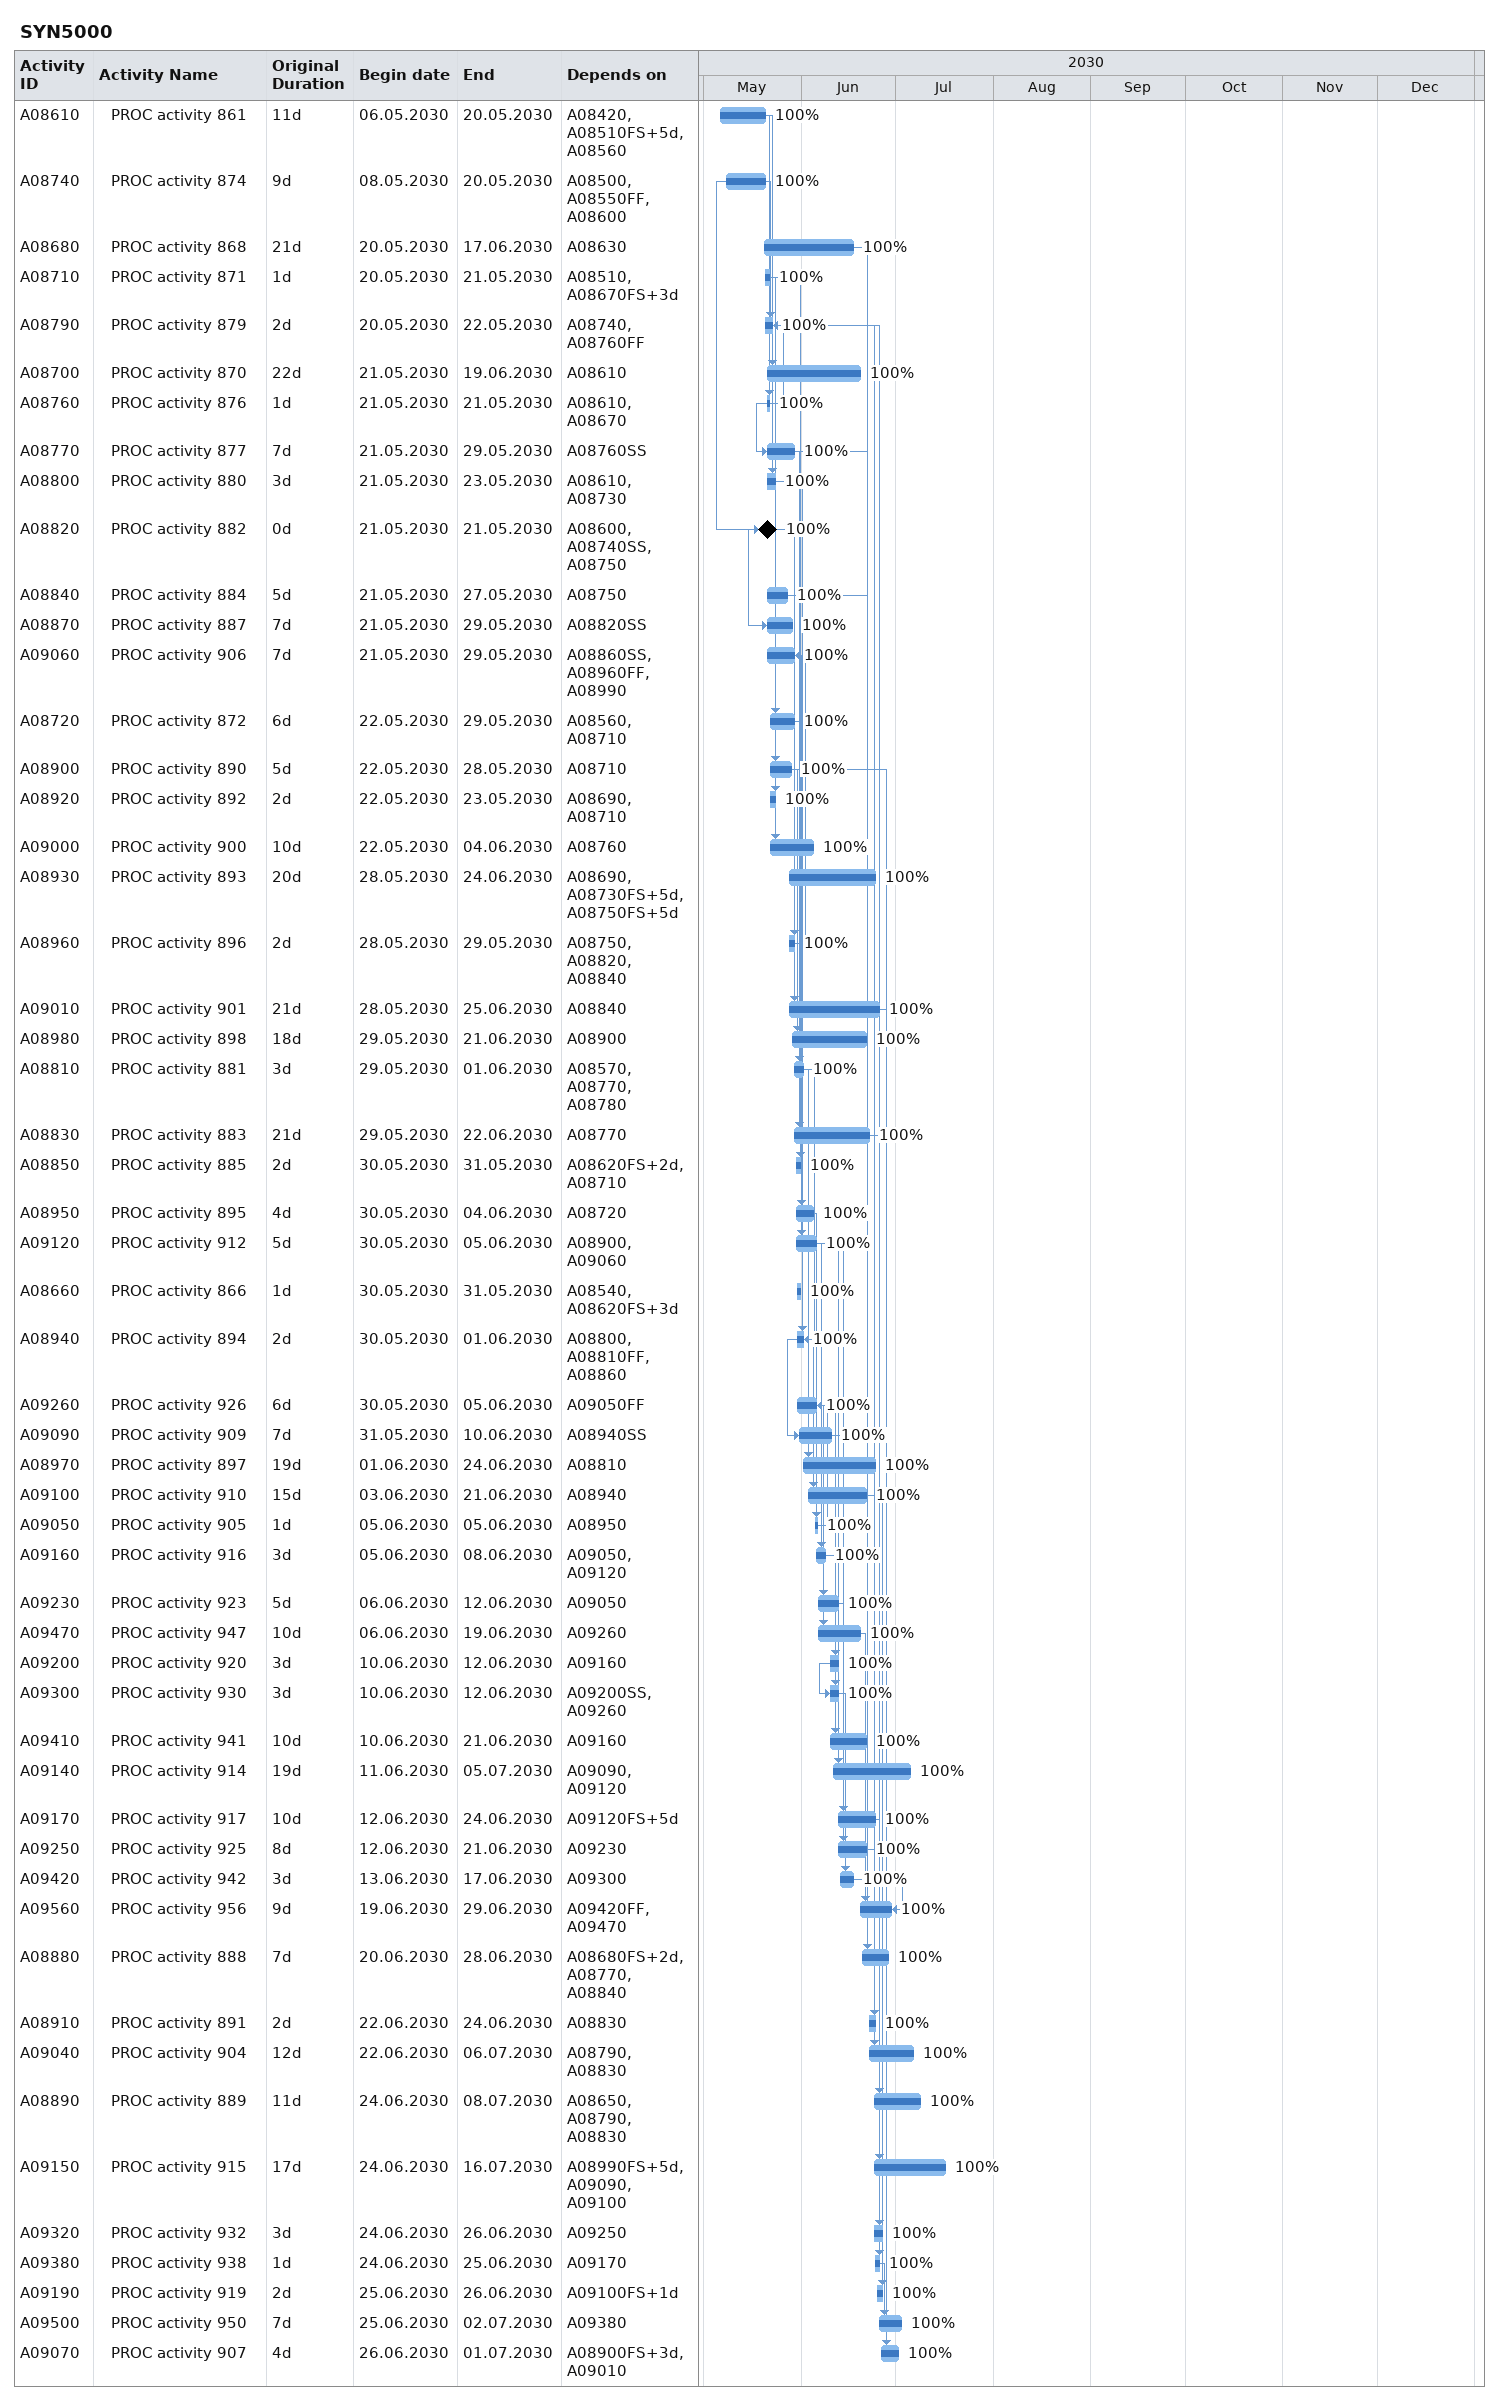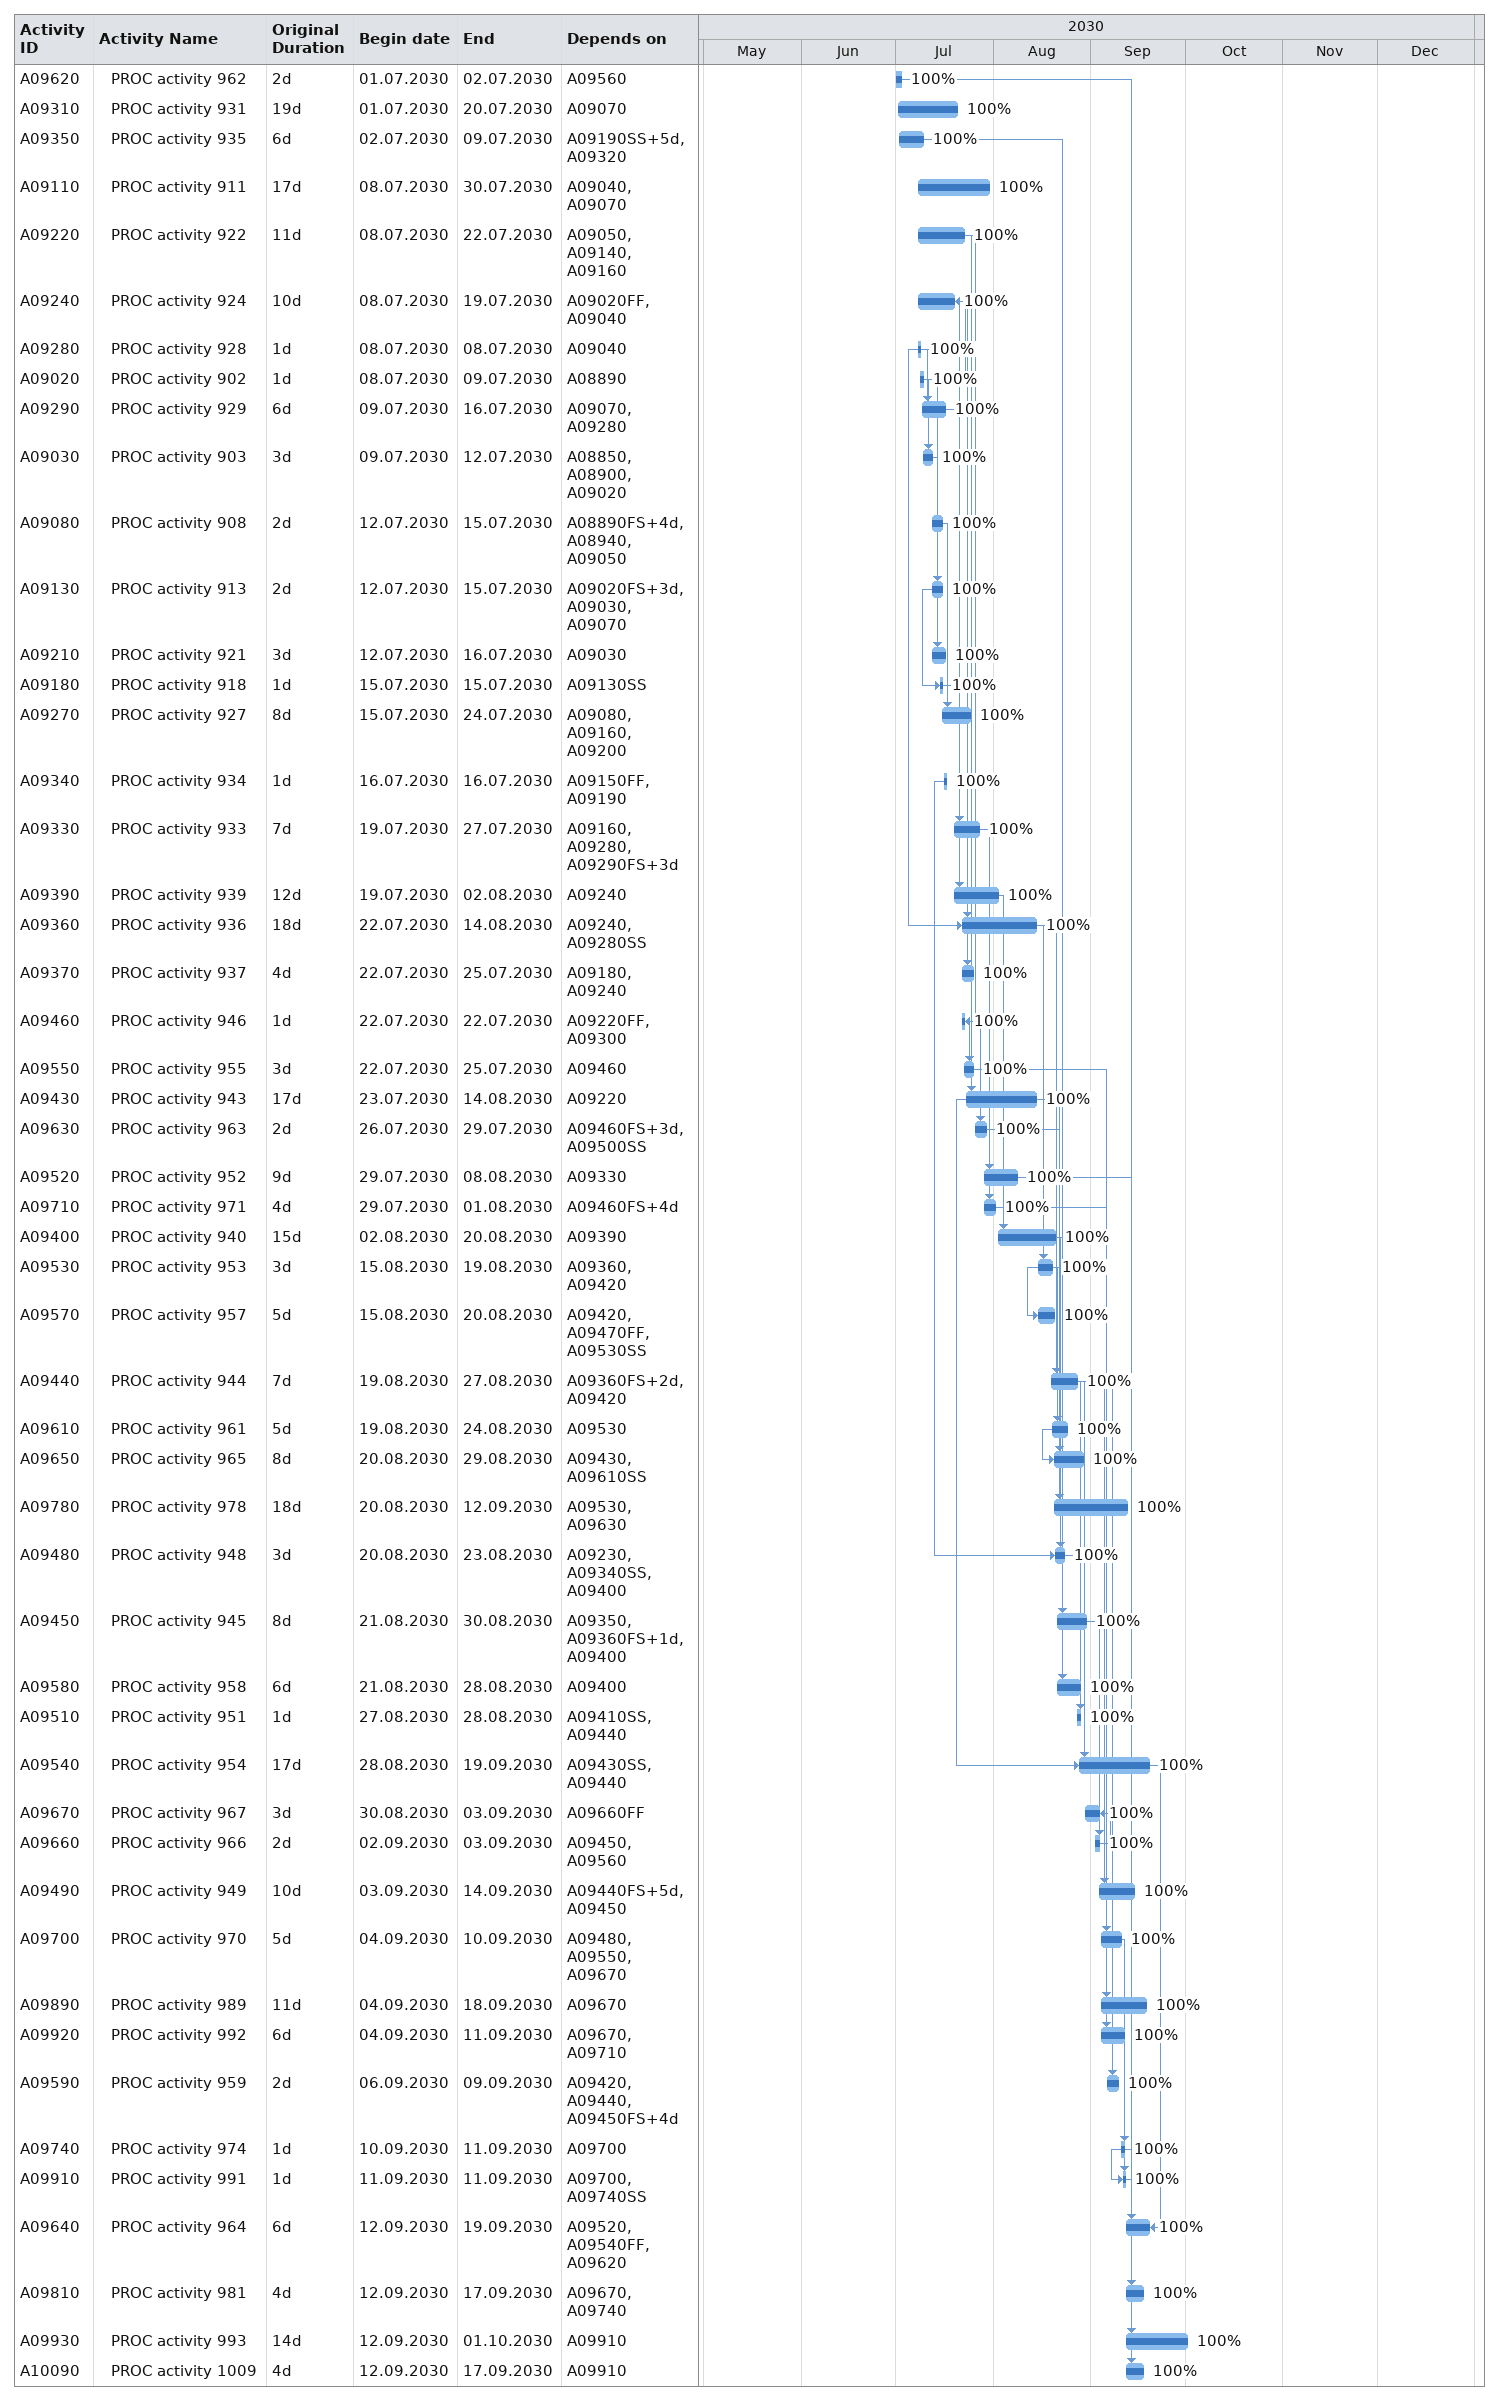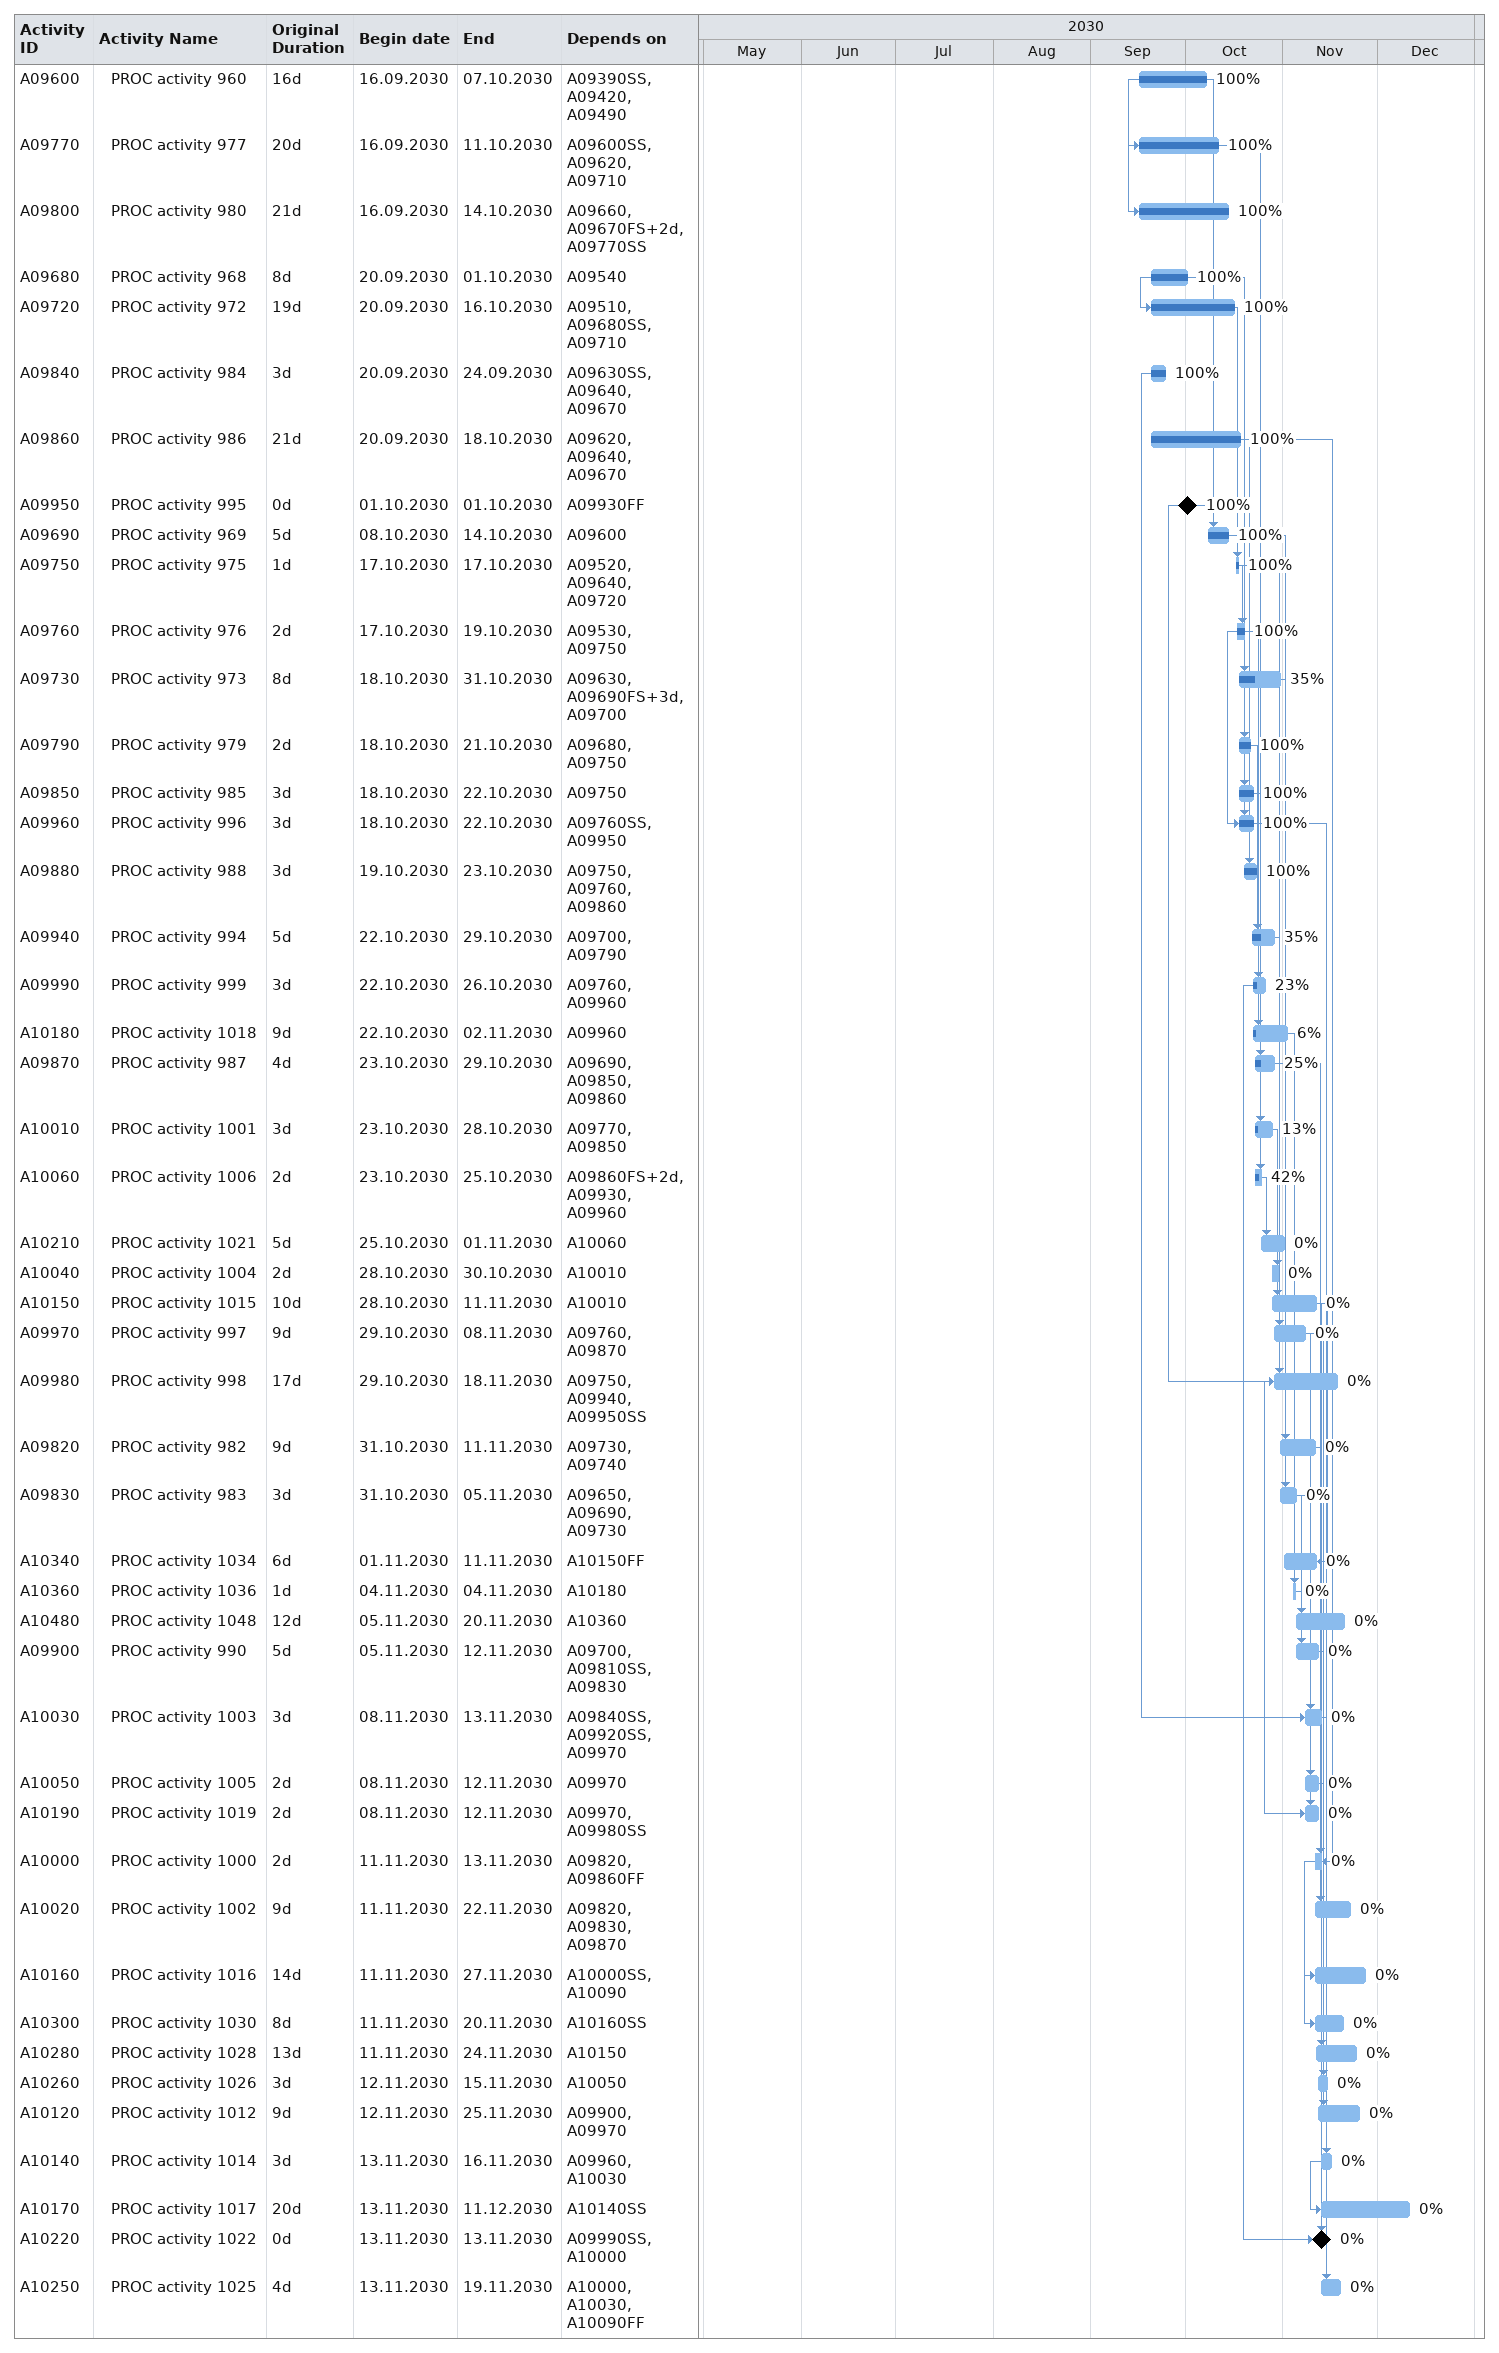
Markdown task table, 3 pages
SYN5000

| ID | Level | Task | Original duration | Start | Finish | Predecessors | % complete |
|---|---|---|---|---|---|---|---|
| A08610 | 2 | PROC activity 861 | 11d | 2030-05-06 | 2030-05-20 | A08420, A08510FS+5d, A08560 | 100 |
| A08740 | 2 | PROC activity 874 | 9d | 2030-05-08 | 2030-05-20 | A08500, A08550FF, A08600 | 100 |
| A08680 | 2 | PROC activity 868 | 21d | 2030-05-20 | 2030-06-17 | A08630 | 100 |
| A08710 | 2 | PROC activity 871 | 1d | 2030-05-20 | 2030-05-21 | A08510, A08670FS+3d | 100 |
| A08790 | 2 | PROC activity 879 | 2d | 2030-05-20 | 2030-05-22 | A08740, A08760FF | 100 |
| A08700 | 2 | PROC activity 870 | 22d | 2030-05-21 | 2030-06-19 | A08610 | 100 |
| A08760 | 2 | PROC activity 876 | 1d | 2030-05-21 | 2030-05-21 | A08610, A08670 | 100 |
| A08770 | 2 | PROC activity 877 | 7d | 2030-05-21 | 2030-05-29 | A08760SS | 100 |
| A08800 | 2 | PROC activity 880 | 3d | 2030-05-21 | 2030-05-23 | A08610, A08730 | 100 |
| A08820 | 2 | PROC activity 882 | 0d | 2030-05-21 | 2030-05-21 | A08600, A08740SS, A08750 | 100 |
| A08840 | 2 | PROC activity 884 | 5d | 2030-05-21 | 2030-05-27 | A08750 | 100 |
| A08870 | 2 | PROC activity 887 | 7d | 2030-05-21 | 2030-05-29 | A08820SS | 100 |
| A09060 | 2 | PROC activity 906 | 7d | 2030-05-21 | 2030-05-29 | A08860SS, A08960FF, A08990 | 100 |
| A08720 | 2 | PROC activity 872 | 6d | 2030-05-22 | 2030-05-29 | A08560, A08710 | 100 |
| A08900 | 2 | PROC activity 890 | 5d | 2030-05-22 | 2030-05-28 | A08710 | 100 |
| A08920 | 2 | PROC activity 892 | 2d | 2030-05-22 | 2030-05-23 | A08690, A08710 | 100 |
| A09000 | 2 | PROC activity 900 | 10d | 2030-05-22 | 2030-06-04 | A08760 | 100 |
| A08930 | 2 | PROC activity 893 | 20d | 2030-05-28 | 2030-06-24 | A08690, A08730FS+5d, A08750FS+5d | 100 |
| A08960 | 2 | PROC activity 896 | 2d | 2030-05-28 | 2030-05-29 | A08750, A08820, A08840 | 100 |
| A09010 | 2 | PROC activity 901 | 21d | 2030-05-28 | 2030-06-25 | A08840 | 100 |
| A08980 | 2 | PROC activity 898 | 18d | 2030-05-29 | 2030-06-21 | A08900 | 100 |
| A08810 | 2 | PROC activity 881 | 3d | 2030-05-29 | 2030-06-01 | A08570, A08770, A08780 | 100 |
| A08830 | 2 | PROC activity 883 | 21d | 2030-05-29 | 2030-06-22 | A08770 | 100 |
| A08850 | 2 | PROC activity 885 | 2d | 2030-05-30 | 2030-05-31 | A08620FS+2d, A08710 | 100 |
| A08950 | 2 | PROC activity 895 | 4d | 2030-05-30 | 2030-06-04 | A08720 | 100 |
| A09120 | 2 | PROC activity 912 | 5d | 2030-05-30 | 2030-06-05 | A08900, A09060 | 100 |
| A08660 | 2 | PROC activity 866 | 1d | 2030-05-30 | 2030-05-31 | A08540, A08620FS+3d | 100 |
| A08940 | 2 | PROC activity 894 | 2d | 2030-05-30 | 2030-06-01 | A08800, A08810FF, A08860 | 100 |
| A09260 | 2 | PROC activity 926 | 6d | 2030-05-30 | 2030-06-05 | A09050FF | 100 |
| A09090 | 2 | PROC activity 909 | 7d | 2030-05-31 | 2030-06-10 | A08940SS | 100 |
| A08970 | 2 | PROC activity 897 | 19d | 2030-06-01 | 2030-06-24 | A08810 | 100 |
| A09100 | 2 | PROC activity 910 | 15d | 2030-06-03 | 2030-06-21 | A08940 | 100 |
| A09050 | 2 | PROC activity 905 | 1d | 2030-06-05 | 2030-06-05 | A08950 | 100 |
| A09160 | 2 | PROC activity 916 | 3d | 2030-06-05 | 2030-06-08 | A09050, A09120 | 100 |
| A09230 | 2 | PROC activity 923 | 5d | 2030-06-06 | 2030-06-12 | A09050 | 100 |
| A09470 | 2 | PROC activity 947 | 10d | 2030-06-06 | 2030-06-19 | A09260 | 100 |
| A09200 | 2 | PROC activity 920 | 3d | 2030-06-10 | 2030-06-12 | A09160 | 100 |
| A09300 | 2 | PROC activity 930 | 3d | 2030-06-10 | 2030-06-12 | A09200SS, A09260 | 100 |
| A09410 | 2 | PROC activity 941 | 10d | 2030-06-10 | 2030-06-21 | A09160 | 100 |
| A09140 | 2 | PROC activity 914 | 19d | 2030-06-11 | 2030-07-05 | A09090, A09120 | 100 |
| A09170 | 2 | PROC activity 917 | 10d | 2030-06-12 | 2030-06-24 | A09120FS+5d | 100 |
| A09250 | 2 | PROC activity 925 | 8d | 2030-06-12 | 2030-06-21 | A09230 | 100 |
| A09420 | 2 | PROC activity 942 | 3d | 2030-06-13 | 2030-06-17 | A09300 | 100 |
| A09560 | 2 | PROC activity 956 | 9d | 2030-06-19 | 2030-06-29 | A09420FF, A09470 | 100 |
| A08880 | 2 | PROC activity 888 | 7d | 2030-06-20 | 2030-06-28 | A08680FS+2d, A08770, A08840 | 100 |
| A08910 | 2 | PROC activity 891 | 2d | 2030-06-22 | 2030-06-24 | A08830 | 100 |
| A09040 | 2 | PROC activity 904 | 12d | 2030-06-22 | 2030-07-06 | A08790, A08830 | 100 |
| A08890 | 2 | PROC activity 889 | 11d | 2030-06-24 | 2030-07-08 | A08650, A08790, A08830 | 100 |
| A09150 | 2 | PROC activity 915 | 17d | 2030-06-24 | 2030-07-16 | A08990FS+5d, A09090, A09100 | 100 |
| A09320 | 2 | PROC activity 932 | 3d | 2030-06-24 | 2030-06-26 | A09250 | 100 |
| A09380 | 2 | PROC activity 938 | 1d | 2030-06-24 | 2030-06-25 | A09170 | 100 |
| A09190 | 2 | PROC activity 919 | 2d | 2030-06-25 | 2030-06-26 | A09100FS+1d | 100 |
| A09500 | 2 | PROC activity 950 | 7d | 2030-06-25 | 2030-07-02 | A09380 | 100 |
| A09070 | 2 | PROC activity 907 | 4d | 2030-06-26 | 2030-07-01 | A08900FS+3d, A09010 | 100 |
| A09620 | 2 | PROC activity 962 | 2d | 2030-07-01 | 2030-07-02 | A09560 | 100 |
| A09310 | 2 | PROC activity 931 | 19d | 2030-07-01 | 2030-07-20 | A09070 | 100 |
| A09350 | 2 | PROC activity 935 | 6d | 2030-07-02 | 2030-07-09 | A09190SS+5d, A09320 | 100 |
| A09110 | 2 | PROC activity 911 | 17d | 2030-07-08 | 2030-07-30 | A09040, A09070 | 100 |
| A09220 | 2 | PROC activity 922 | 11d | 2030-07-08 | 2030-07-22 | A09050, A09140, A09160 | 100 |
| A09240 | 2 | PROC activity 924 | 10d | 2030-07-08 | 2030-07-19 | A09020FF, A09040 | 100 |
| A09280 | 2 | PROC activity 928 | 1d | 2030-07-08 | 2030-07-08 | A09040 | 100 |
| A09020 | 2 | PROC activity 902 | 1d | 2030-07-08 | 2030-07-09 | A08890 | 100 |
| A09290 | 2 | PROC activity 929 | 6d | 2030-07-09 | 2030-07-16 | A09070, A09280 | 100 |
| A09030 | 2 | PROC activity 903 | 3d | 2030-07-09 | 2030-07-12 | A08850, A08900, A09020 | 100 |
| A09080 | 2 | PROC activity 908 | 2d | 2030-07-12 | 2030-07-15 | A08890FS+4d, A08940, A09050 | 100 |
| A09130 | 2 | PROC activity 913 | 2d | 2030-07-12 | 2030-07-15 | A09020FS+3d, A09030, A09070 | 100 |
| A09210 | 2 | PROC activity 921 | 3d | 2030-07-12 | 2030-07-16 | A09030 | 100 |
| A09180 | 2 | PROC activity 918 | 1d | 2030-07-15 | 2030-07-15 | A09130SS | 100 |
| A09270 | 2 | PROC activity 927 | 8d | 2030-07-15 | 2030-07-24 | A09080, A09160, A09200 | 100 |
| A09340 | 2 | PROC activity 934 | 1d | 2030-07-16 | 2030-07-16 | A09150FF, A09190 | 100 |
| A09330 | 2 | PROC activity 933 | 7d | 2030-07-19 | 2030-07-27 | A09160, A09280, A09290FS+3d | 100 |
| A09390 | 2 | PROC activity 939 | 12d | 2030-07-19 | 2030-08-02 | A09240 | 100 |
| A09360 | 2 | PROC activity 936 | 18d | 2030-07-22 | 2030-08-14 | A09240, A09280SS | 100 |
| A09370 | 2 | PROC activity 937 | 4d | 2030-07-22 | 2030-07-25 | A09180, A09240 | 100 |
| A09460 | 2 | PROC activity 946 | 1d | 2030-07-22 | 2030-07-22 | A09220FF, A09300 | 100 |
| A09550 | 2 | PROC activity 955 | 3d | 2030-07-22 | 2030-07-25 | A09460 | 100 |
| A09430 | 2 | PROC activity 943 | 17d | 2030-07-23 | 2030-08-14 | A09220 | 100 |
| A09630 | 2 | PROC activity 963 | 2d | 2030-07-26 | 2030-07-29 | A09460FS+3d, A09500SS | 100 |
| A09520 | 2 | PROC activity 952 | 9d | 2030-07-29 | 2030-08-08 | A09330 | 100 |
| A09710 | 2 | PROC activity 971 | 4d | 2030-07-29 | 2030-08-01 | A09460FS+4d | 100 |
| A09400 | 2 | PROC activity 940 | 15d | 2030-08-02 | 2030-08-20 | A09390 | 100 |
| A09530 | 2 | PROC activity 953 | 3d | 2030-08-15 | 2030-08-19 | A09360, A09420 | 100 |
| A09570 | 2 | PROC activity 957 | 5d | 2030-08-15 | 2030-08-20 | A09420, A09470FF, A09530SS | 100 |
| A09440 | 2 | PROC activity 944 | 7d | 2030-08-19 | 2030-08-27 | A09360FS+2d, A09420 | 100 |
| A09610 | 2 | PROC activity 961 | 5d | 2030-08-19 | 2030-08-24 | A09530 | 100 |
| A09650 | 2 | PROC activity 965 | 8d | 2030-08-20 | 2030-08-29 | A09430, A09610SS | 100 |
| A09780 | 2 | PROC activity 978 | 18d | 2030-08-20 | 2030-09-12 | A09530, A09630 | 100 |
| A09480 | 2 | PROC activity 948 | 3d | 2030-08-20 | 2030-08-23 | A09230, A09340SS, A09400 | 100 |
| A09450 | 2 | PROC activity 945 | 8d | 2030-08-21 | 2030-08-30 | A09350, A09360FS+1d, A09400 | 100 |
| A09580 | 2 | PROC activity 958 | 6d | 2030-08-21 | 2030-08-28 | A09400 | 100 |
| A09510 | 2 | PROC activity 951 | 1d | 2030-08-27 | 2030-08-28 | A09410SS, A09440 | 100 |
| A09540 | 2 | PROC activity 954 | 17d | 2030-08-28 | 2030-09-19 | A09430SS, A09440 | 100 |
| A09670 | 2 | PROC activity 967 | 3d | 2030-08-30 | 2030-09-03 | A09660FF | 100 |
| A09660 | 2 | PROC activity 966 | 2d | 2030-09-02 | 2030-09-03 | A09450, A09560 | 100 |
| A09490 | 2 | PROC activity 949 | 10d | 2030-09-03 | 2030-09-14 | A09440FS+5d, A09450 | 100 |
| A09700 | 2 | PROC activity 970 | 5d | 2030-09-04 | 2030-09-10 | A09480, A09550, A09670 | 100 |
| A09890 | 2 | PROC activity 989 | 11d | 2030-09-04 | 2030-09-18 | A09670 | 100 |
| A09920 | 2 | PROC activity 992 | 6d | 2030-09-04 | 2030-09-11 | A09670, A09710 | 100 |
| A09590 | 2 | PROC activity 959 | 2d | 2030-09-06 | 2030-09-09 | A09420, A09440, A09450FS+4d | 100 |
| A09740 | 2 | PROC activity 974 | 1d | 2030-09-10 | 2030-09-11 | A09700 | 100 |
| A09910 | 2 | PROC activity 991 | 1d | 2030-09-11 | 2030-09-11 | A09700, A09740SS | 100 |
| A09640 | 2 | PROC activity 964 | 6d | 2030-09-12 | 2030-09-19 | A09520, A09540FF, A09620 | 100 |
| A09810 | 2 | PROC activity 981 | 4d | 2030-09-12 | 2030-09-17 | A09670, A09740 | 100 |
| A09930 | 2 | PROC activity 993 | 14d | 2030-09-12 | 2030-10-01 | A09910 | 100 |
| A10090 | 2 | PROC activity 1009 | 4d | 2030-09-12 | 2030-09-17 | A09910 | 100 |
| A09600 | 2 | PROC activity 960 | 16d | 2030-09-16 | 2030-10-07 | A09390SS, A09420, A09490 | 100 |
| A09770 | 2 | PROC activity 977 | 20d | 2030-09-16 | 2030-10-11 | A09600SS, A09620, A09710 | 100 |
| A09800 | 2 | PROC activity 980 | 21d | 2030-09-16 | 2030-10-14 | A09660, A09670FS+2d, A09770SS | 100 |
| A09680 | 2 | PROC activity 968 | 8d | 2030-09-20 | 2030-10-01 | A09540 | 100 |
| A09720 | 2 | PROC activity 972 | 19d | 2030-09-20 | 2030-10-16 | A09510, A09680SS, A09710 | 100 |
| A09840 | 2 | PROC activity 984 | 3d | 2030-09-20 | 2030-09-24 | A09630SS, A09640, A09670 | 100 |
| A09860 | 2 | PROC activity 986 | 21d | 2030-09-20 | 2030-10-18 | A09620, A09640, A09670 | 100 |
| A09950 | 2 | PROC activity 995 | 0d | 2030-10-01 | 2030-10-01 | A09930FF | 100 |
| A09690 | 2 | PROC activity 969 | 5d | 2030-10-08 | 2030-10-14 | A09600 | 100 |
| A09750 | 2 | PROC activity 975 | 1d | 2030-10-17 | 2030-10-17 | A09520, A09640, A09720 | 100 |
| A09760 | 2 | PROC activity 976 | 2d | 2030-10-17 | 2030-10-19 | A09530, A09750 | 100 |
| A09730 | 2 | PROC activity 973 | 8d | 2030-10-18 | 2030-10-31 | A09630, A09690FS+3d, A09700 | 35 |
| A09790 | 2 | PROC activity 979 | 2d | 2030-10-18 | 2030-10-21 | A09680, A09750 | 100 |
| A09850 | 2 | PROC activity 985 | 3d | 2030-10-18 | 2030-10-22 | A09750 | 100 |
| A09960 | 2 | PROC activity 996 | 3d | 2030-10-18 | 2030-10-22 | A09760SS, A09950 | 100 |
| A09880 | 2 | PROC activity 988 | 3d | 2030-10-19 | 2030-10-23 | A09750, A09760, A09860 | 100 |
| A09940 | 2 | PROC activity 994 | 5d | 2030-10-22 | 2030-10-29 | A09700, A09790 | 35 |
| A09990 | 2 | PROC activity 999 | 3d | 2030-10-22 | 2030-10-26 | A09760, A09960 | 23 |
| A10180 | 2 | PROC activity 1018 | 9d | 2030-10-22 | 2030-11-02 | A09960 | 6 |
| A09870 | 2 | PROC activity 987 | 4d | 2030-10-23 | 2030-10-29 | A09690, A09850, A09860 | 25 |
| A10010 | 2 | PROC activity 1001 | 3d | 2030-10-23 | 2030-10-28 | A09770, A09850 | 13 |
| A10060 | 2 | PROC activity 1006 | 2d | 2030-10-23 | 2030-10-25 | A09860FS+2d, A09930, A09960 | 42 |
| A10210 | 2 | PROC activity 1021 | 5d | 2030-10-25 | 2030-11-01 | A10060 | 0 |
| A10040 | 2 | PROC activity 1004 | 2d | 2030-10-28 | 2030-10-30 | A10010 | 0 |
| A10150 | 2 | PROC activity 1015 | 10d | 2030-10-28 | 2030-11-11 | A10010 | 0 |
| A09970 | 2 | PROC activity 997 | 9d | 2030-10-29 | 2030-11-08 | A09760, A09870 | 0 |
| A09980 | 2 | PROC activity 998 | 17d | 2030-10-29 | 2030-11-18 | A09750, A09940, A09950SS | 0 |
| A09820 | 2 | PROC activity 982 | 9d | 2030-10-31 | 2030-11-11 | A09730, A09740 | 0 |
| A09830 | 2 | PROC activity 983 | 3d | 2030-10-31 | 2030-11-05 | A09650, A09690, A09730 | 0 |
| A10340 | 2 | PROC activity 1034 | 6d | 2030-11-01 | 2030-11-11 | A10150FF | 0 |
| A10360 | 2 | PROC activity 1036 | 1d | 2030-11-04 | 2030-11-04 | A10180 | 0 |
| A10480 | 2 | PROC activity 1048 | 12d | 2030-11-05 | 2030-11-20 | A10360 | 0 |
| A09900 | 2 | PROC activity 990 | 5d | 2030-11-05 | 2030-11-12 | A09700, A09810SS, A09830 | 0 |
| A10030 | 2 | PROC activity 1003 | 3d | 2030-11-08 | 2030-11-13 | A09840SS, A09920SS, A09970 | 0 |
| A10050 | 2 | PROC activity 1005 | 2d | 2030-11-08 | 2030-11-12 | A09970 | 0 |
| A10190 | 2 | PROC activity 1019 | 2d | 2030-11-08 | 2030-11-12 | A09970, A09980SS | 0 |
| A10000 | 2 | PROC activity 1000 | 2d | 2030-11-11 | 2030-11-13 | A09820, A09860FF | 0 |
| A10020 | 2 | PROC activity 1002 | 9d | 2030-11-11 | 2030-11-22 | A09820, A09830, A09870 | 0 |
| A10160 | 2 | PROC activity 1016 | 14d | 2030-11-11 | 2030-11-27 | A10000SS, A10090 | 0 |
| A10300 | 2 | PROC activity 1030 | 8d | 2030-11-11 | 2030-11-20 | A10160SS | 0 |
| A10280 | 2 | PROC activity 1028 | 13d | 2030-11-11 | 2030-11-24 | A10150 | 0 |
| A10260 | 2 | PROC activity 1026 | 3d | 2030-11-12 | 2030-11-15 | A10050 | 0 |
| A10120 | 2 | PROC activity 1012 | 9d | 2030-11-12 | 2030-11-25 | A09900, A09970 | 0 |
| A10140 | 2 | PROC activity 1014 | 3d | 2030-11-13 | 2030-11-16 | A09960, A10030 | 0 |
| A10170 | 2 | PROC activity 1017 | 20d | 2030-11-13 | 2030-12-11 | A10140SS | 0 |
| A10220 | 2 | PROC activity 1022 | 0d | 2030-11-13 | 2030-11-13 | A09990SS, A10000 | 0 |
| A10250 | 2 | PROC activity 1025 | 4d | 2030-11-13 | 2030-11-19 | A10000, A10030, A10090FF | 0 |
